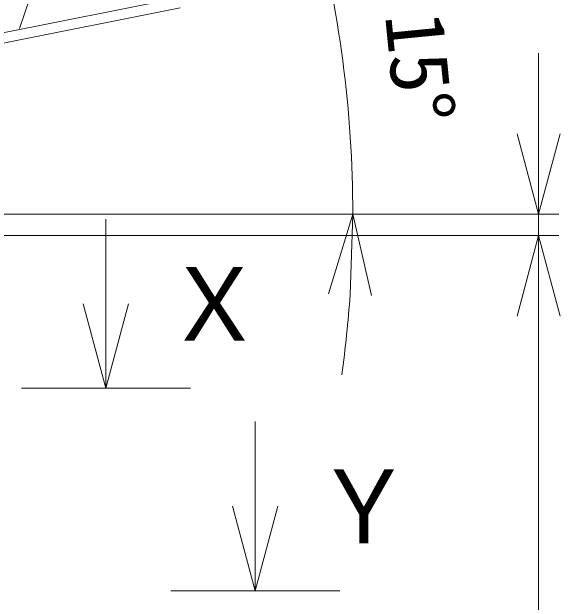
# Model space of a CAD drawing. Units: millimetres, scale not verified. Extents: x -35305 to 35349, y -48327 to 51747.
# Drawn here: x -17601 to -12153, y 10886 to 16753 of the extents above; entities that cross this region are included whole.
import ezdxf
from ezdxf.enums import TextEntityAlignment as Align

# ---------------------------------------------------------------- set-up
doc = ezdxf.new("R2010")
doc.units = ezdxf.units.MM
doc.header["$LTSCALE"] = 100
for name, color, linetype, lineweight in [('0-0_0', 7, 'Continuous', 18), ('0-1_10 常用実線', 3, 'Continuous', 18), ('0-4_05 寸法', 7, 'Continuous', 18)]:
    doc.layers.add(name, color=color, linetype=linetype, lineweight=lineweight)
doc.styles.add('ＭＳ ゴシック', font='')
doc.styles.get('ＭＳ ゴシック').set_extended_font_data('MS Gothic')

msp = doc.modelspace()

# ---------------------------------------------------------------- linework, layer by layer
at = {"layer": '0-0_0'}
for p, q in [((-16665.8, 13012.2), (-16665.8, 14692.2)), ((-16890.9, 13852.2), (-16665.8, 13012.2)), ((-16440.7, 13852.2), (-16665.8, 13012.2)), ((-15825.8, 13012.2), (-17505.8, 13012.2)), ((-15182.3, 11000.2), (-15182.3, 12680.2)), ((-15407.4, 11840.2), (-15182.3, 11000.2)), ((-14957.3, 11840.2), (-15182.3, 11000.2)), ((-14342.3, 11000.2), (-16022.3, 11000.2))]:
    msp.add_line(p, q, dxfattribs=at)
at = {"layer": '0-1_10 常用実線'}
for p, q in [((-17523.8, 16587.2), (-17318.6, 17199.7)), ((-17725.2, 16536), (-15951.5, 16891.4)), ((-17765.7, 16424.3), (-15928.3, 16792.4))]:
    msp.add_line(p, q, dxfattribs=at)
at = {"layer": '0-4_05 寸法'}
for p, q in [((-12367, 15540.8), (-12367, 16340.8)), ((-12367, 14740.8), (-12367, 15540.8)), ((-17910.8, 14740.8), (-14012.9, 14740.8)), ((-15660.8, 14740.8), (-12167, 14740.8)), ((-14212.9, 14740.8), (-14240.3, 13941.3)), ((-12367, 14528.8), (-12367, 14740.8)), ((-19160.8, 14528.8), (-12167, 14528.8)), ((-19160.8, 14528.8), (-12167, 14528.8)), ((-12367, 14528.8), (-12367, 13728.8)), ((-12367, 14528.8), (-12367, 13728.8)), ((-12367, -14671.2), (-12367, 13728.8)), ((-12367, 13728.8), (-12367, 12928.8))]:
    msp.add_line(p, q, dxfattribs=at)
for points in [[(-12152.6, 15540.8), (-12367, 14740.8), (-12581.4, 15540.8)], [(-14454.5, 13948.6), (-14212.9, 14740.8), (-14026, 13933.9)], [(-12581.4, 13728.8), (-12367, 14528.8), (-12152.6, 13728.8)], [(-12581.4, 13728.8), (-12367, 14528.8), (-12152.6, 13728.8)]]:
    msp.add_lwpolyline(points, dxfattribs=at)
for start, end in [(360, 15), (352.15867, 356.07933)]:
    msp.add_arc((-25906.2, 14740.8), 11693.3, start, end, dxfattribs=at)

# ---------------------------------------------------------------- texts
at = {"layer": '0-0_0', "style": 'ＭＳ ゴシック'}
for s, p in [('Ｘ', (-16087.2, 13263.3)), ('Ｙ', (-14603.7, 11251.3))]:
    msp.add_text(s, height=733.1, dxfattribs=at).set_placement(p, align=Align.BOTTOM_LEFT)
at = {"layer": '0-4_05 寸法', "style": 'ＭＳ ゴシック'}
msp.add_text('15°', height=586.5, rotation=275.576, dxfattribs=at).set_placement((-14067.3, 16700.5), align=Align.BOTTOM_LEFT)

doc.saveas('drawing.dxf')
